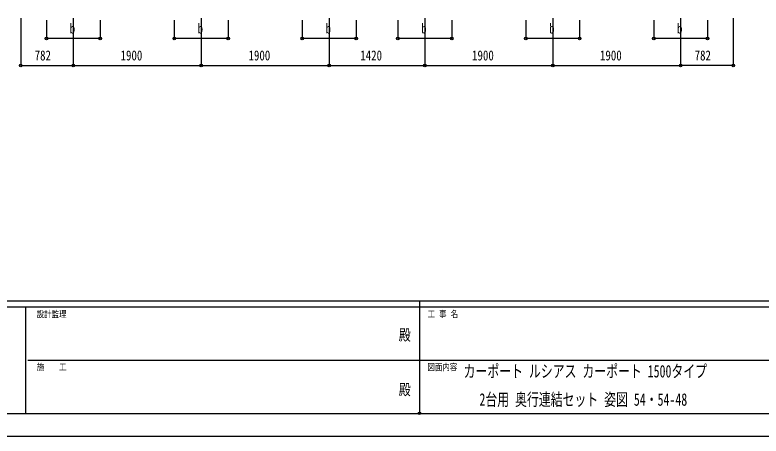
# Model space of a CAD drawing. Units: millimetres, scale not verified. Extents: x -18922 to 18922, y -13365 to 13365.
# Drawn here: x -6031 to 5051, y -13365 to -7112 of the extents above; entities that cross this region are included whole.
import ezdxf
from ezdxf.enums import TextEntityAlignment as Align

# ---------------------------------------------------------------- set-up
doc = ezdxf.new("R2010")
doc.units = ezdxf.units.MM
doc.header["$LTSCALE"] = 70
doc.header["$PDMODE"] = 32
doc.header["$PDSIZE"] = 35
for name, color, linetype in [('0-2_USER1', 3, 'Continuous'), ('0-6_YKK_D', 6, 'Continuous'), ('0-7_YKK_ZWAK', 7, 'Continuous')]:
    doc.layers.add(name, color=color, linetype=linetype)
doc.styles.add('ＭＳ ゴシック', font='')
doc.styles.get('ＭＳ ゴシック').set_extended_font_data('MS Gothic')

msp = doc.modelspace()

# ---------------------------------------------------------------- linework, layer by layer
at = {"layer": '0-6_YKK_D'}
for p, q in [((-5945.74, -7162.5), (-5945.74, -7863.5)), ((-5563.64, -7190.61), (-5563.64, -7463.5)), ((-5163.64, -7162.5), (-5163.64, -7863.5)), ((-5163.64, -7162.5), (-5163.64, -7863.5)), ((-4763.64, -7190.61), (-4763.64, -7463.5)), ((-3663.65, -7190.61), (-3663.65, -7463.5)), ((-3263.65, -7162.5), (-3263.65, -7863.5)), ((-3263.65, -7162.5), (-3263.65, -7863.5)), ((-2863.65, -7190.61), (-2863.65, -7463.5)), ((-1763.65, -7190.61), (-1763.65, -7463.5)), ((-1363.65, -7162.5), (-1363.65, -7863.5)), ((-1363.65, -7162.5), (-1363.65, -7863.5)), ((-963.65, -7190.61), (-963.65, -7463.5)), ((-343.65, -7190.61), (-343.65, -7463.5)), ((56.35, -7162.5), (56.35, -7863.5)), ((56.35, -7162.5), (56.35, -7863.5)), ((456.35, -7190.61), (456.35, -7463.5)), ((1556.35, -7190.61), (1556.35, -7463.5)), ((1956.35, -7162.5), (1956.35, -7863.5)), ((1956.35, -7162.5), (1956.35, -7863.5)), ((2356.35, -7190.61), (2356.35, -7463.5)), ((3456.36, -7190.61), (3456.36, -7463.5)), ((3856.36, -7162.5), (3856.36, -7863.5)), ((3856.36, -7162.5), (3856.36, -7863.5)), ((4256.36, -7190.61), (4256.36, -7463.5)), ((4638.46, -7162.5), (4638.46, -7863.5)), ((-4763.64, -7462.5), (-5563.64, -7462.5)), ((-2863.65, -7462.5), (-3663.65, -7462.5)), ((-963.65, -7462.5), (-1763.65, -7462.5)), ((456.35, -7462.5), (-343.65, -7462.5)), ((2356.35, -7462.5), (1556.35, -7462.5)), ((4256.36, -7462.5), (3456.36, -7462.5)), ((-5945.74, -7862.5), (-5163.64, -7862.5)), ((-5163.64, -7862.5), (-3263.65, -7862.5)), ((-3263.65, -7862.5), (-1363.65, -7862.5)), ((-1363.65, -7862.5), (56.35, -7862.5)), ((56.35, -7862.5), (1956.35, -7862.5)), ((1956.35, -7862.5), (3856.36, -7862.5)), ((4638.46, -7862.5), (3856.36, -7862.5))]:
    msp.add_line(p, q, dxfattribs=at)
for centre in [(-5563.64, -7462.5), (-4763.64, -7462.5), (-3663.65, -7462.5), (-2863.65, -7462.5), (-1763.65, -7462.5), (-963.65, -7462.5), (-343.65, -7462.5), (456.35, -7462.5), (1556.35, -7462.5), (2356.35, -7462.5), (3456.36, -7462.5), (4256.36, -7462.5), (-5945.74, -7862.5), (-5163.64, -7862.5), (-5163.64, -7862.5), (-3263.65, -7862.5), (-3263.65, -7862.5), (-1363.65, -7862.5), (-1363.65, -7862.5), (56.35, -7862.5), (56.35, -7862.5), (1956.35, -7862.5), (1956.35, -7862.5), (3856.36, -7862.5), (3856.36, -7862.5), (4638.46, -7862.5)]:
    msp.add_circle(centre, 19.12, dxfattribs=at)
at = {"layer": '0-7_YKK_ZWAK'}
for p, q in [((17527.59, -11362.5), (-17572.41, -11362.5)), ((-22.41, -11362.5), (-22.41, -13027.5)), ((-5872.41, -11452.5), (-17572.41, -11452.5)), ((-5872.41, -11452.5), (-5872.41, -13027.5)), ((-22.41, -11452.5), (-5872.41, -11452.5)), ((5827.59, -11452.5), (-22.41, -11452.5)), ((-5838.66, -12240), (-22.41, -12240)), ((-22.41, -12240), (5827.59, -12240)), ((-17572.41, -13027.5), (-5872.41, -13027.5)), ((-5872.41, -13027.5), (-22.41, -13027.5)), ((-22.41, -13027.5), (5827.59, -13027.5))]:
    msp.add_line(p, q, dxfattribs=at)
msp.add_lwpolyline([(-18922.5, -13365), (18922.5, -13365), (18922.5, 13365), (-18922.5, 13365)], close=True, dxfattribs=at)
msp.add_point((-22.41, -13027.5), dxfattribs=at)

# ---------------------------------------------------------------- texts
at = {"layer": '0-2_USER1', "style": 'ＭＳ ゴシック', "width": 0.7}
for s, p in [('カーポート ルシアス カーポート 1500タイプ', (632.91, -12549.75)), ('2台用 奥行連結セット 姿図 54・54-48', (868.11, -12969.75))]:
    msp.add_text(s, height=184.8, dxfattribs=at).set_placement(p, align=Align.BOTTOM_LEFT)
at = {"layer": '0-6_YKK_D', "style": 'ＭＳ ゴシック', "width": 0.8}
for s, p in [('b', (-5217.64, -7432.5)), ('b', (-3317.65, -7432.5)), ('b', (-1417.65, -7432.5)), ('b', (2.35, -7432.5)), ('b', (1902.35, -7432.5)), ('b', (3802.36, -7432.5)), ('782', (-5738.29, -7832.5)), ('1900', (-4462.04, -7832.5)), ('1900', (-2562.05, -7832.5)), ('1420', (-902.05, -7832.5)), ('1900', (757.95, -7832.5)), ('1900', (2657.96, -7832.5)), ('782', (4063.81, -7832.5))]:
    msp.add_text(s, height=148.5, dxfattribs=at).set_placement(p, align=Align.BOTTOM_LEFT)
at = {"layer": '0-7_YKK_ZWAK', "style": 'ＭＳ ゴシック', "width": 0.8}
for s, height, p in [('設計監理', 98.97, (-5707.41, -11632.5)), ('工 事 名', 98.97, (95.71, -11632.5)), ('殿', 165, (-331.5, -11996.25)), ('施\u3000\u3000工', 98.97, (-5707.41, -12420)), ('図面内容', 98.97, (95.71, -12420)), ('殿', 165, (-331.5, -12806.25))]:
    msp.add_text(s, height=height, dxfattribs=at).set_placement(p, align=Align.BOTTOM_LEFT)

doc.saveas('drawing.dxf')
